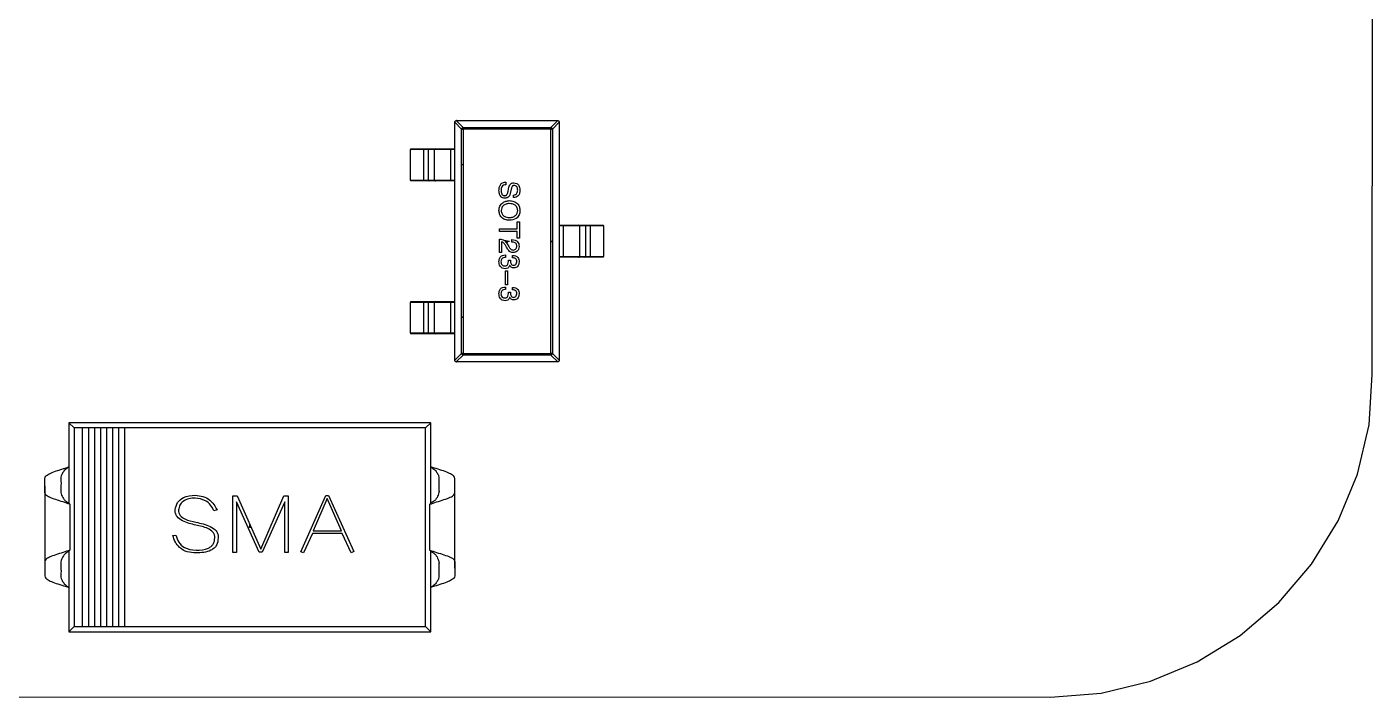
# Model space of a CAD drawing. Header units: millimetres. Extents: x 0 to 841, y 0 to 2287.
# Drawn here: x 352.84 to 386.32, y 286.19 to 302.86 of the extents above; entities that cross this region are included whole.
import ezdxf

# ---------------------------------------------------------------- set-up
doc = ezdxf.new("R2010")
doc.units = ezdxf.units.MM
doc.header["$PDSIZE"] = -1

msp = doc.modelspace()

# ---------------------------------------------------------------- linework, layer by layer
at = {"color": 7, "linetype": 'Continuous', "lineweight": 25}
for p, q in [((386.296, 294.213), (386.315, 339.218)), ((363.646, 300.316), (363.476, 300.486)), ((363.476, 294.566), (363.476, 300.486)), ((363.515, 300.526), (363.686, 300.355)), ((363.516, 300.526), (366.036, 300.526)), ((363.646, 294.736), (363.646, 300.316)), ((363.646, 300.316), (363.686, 300.316)), ((363.686, 300.316), (363.686, 300.355)), ((363.686, 300.355), (365.866, 300.355)), ((363.686, 300.316), (363.686, 294.736)), ((365.866, 300.316), (363.686, 300.316)), ((365.866, 300.355), (366.037, 300.526)), ((365.866, 300.316), (365.866, 300.355)), ((365.866, 294.736), (365.866, 300.316)), ((365.866, 300.316), (365.905, 300.316)), ((366.076, 300.486), (365.905, 300.316)), ((365.905, 300.316), (365.905, 294.736)), ((366.076, 300.486), (366.076, 294.566)), ((362.71, 299.806), (362.376, 299.806)), ((362.376, 299.046), (362.376, 299.806)), ((362.377, 299.826), (362.711, 299.826)), ((362.825, 299.806), (362.71, 299.806)), ((362.71, 299.046), (362.71, 299.806)), ((362.711, 299.826), (362.844, 299.826)), ((362.976, 299.806), (362.825, 299.806)), ((362.825, 299.046), (362.825, 299.806)), ((362.844, 299.826), (362.995, 299.826)), ((363.38, 299.806), (362.976, 299.806)), ((362.976, 299.046), (362.976, 299.806)), ((362.995, 299.826), (363.38, 299.826)), ((363.38, 299.826), (363.38, 299.806)), ((363.38, 299.826), (363.476, 299.826)), ((363.38, 299.046), (363.38, 299.806)), ((363.476, 299.806), (363.38, 299.806)), ((362.376, 299.046), (362.71, 299.046)), ((362.711, 299.026), (362.377, 299.026)), ((362.71, 299.046), (362.825, 299.046)), ((362.844, 299.026), (362.711, 299.026)), ((362.825, 299.046), (362.976, 299.046)), ((362.995, 299.026), (362.844, 299.026)), ((362.976, 299.046), (363.38, 299.046)), ((363.38, 299.026), (362.995, 299.026)), ((363.38, 299.046), (363.38, 299.026)), ((363.38, 299.046), (363.476, 299.046)), ((363.476, 299.026), (363.38, 299.026)), ((364.746, 298.995), (364.746, 298.93)), ((364.803, 298.769), (364.825, 298.873)), ((364.891, 298.851), (364.858, 298.709)), ((364.94, 298.61), (364.94, 298.673)), ((365.027, 298.007), (365.085, 298.007)), ((365.027, 297.838), (365.027, 298.007)), ((365.085, 298.007), (365.085, 297.603)), ((364.585, 297.772), (364.585, 297.838)), ((364.585, 297.838), (365.027, 297.838)), ((365.027, 297.772), (364.585, 297.772)), ((365.027, 297.603), (365.027, 297.772)), ((366.076, 297.926), (366.172, 297.926)), ((366.172, 297.906), (366.076, 297.906)), ((366.172, 297.906), (366.172, 297.926)), ((366.172, 297.926), (366.557, 297.926)), ((366.172, 297.906), (366.172, 297.146)), ((366.576, 297.906), (366.172, 297.906)), ((366.557, 297.926), (366.708, 297.926)), ((366.576, 297.906), (366.576, 297.146)), ((366.727, 297.906), (366.576, 297.906)), ((366.708, 297.926), (366.841, 297.926)), ((366.727, 297.906), (366.727, 297.146)), ((366.842, 297.906), (366.727, 297.906)), ((366.841, 297.926), (367.175, 297.926)), ((366.842, 297.906), (366.842, 297.146)), ((367.176, 297.906), (366.842, 297.906)), ((367.176, 297.906), (367.176, 297.146)), ((364.585, 297.242), (364.585, 297.578)), ((364.642, 297.51), (364.642, 297.242)), ((364.765, 297.376), (364.735, 297.428)), ((364.779, 297.463), (364.817, 297.398)), ((364.899, 297.504), (364.899, 297.567)), ((365.085, 297.603), (365.027, 297.603)), ((364.642, 297.242), (364.585, 297.242)), ((364.735, 297.184), (364.735, 297.121)), ((364.811, 297.053), (364.863, 297.053)), ((364.811, 297.023), (364.811, 297.053)), ((364.863, 297.053), (364.863, 297.02)), ((364.915, 297.113), (364.915, 297.173)), ((366.076, 297.146), (366.172, 297.146)), ((366.172, 297.126), (366.076, 297.126)), ((366.172, 297.146), (366.576, 297.146)), ((366.172, 297.126), (366.172, 297.146)), ((366.557, 297.126), (366.172, 297.126)), ((366.708, 297.126), (366.557, 297.126)), ((366.576, 297.146), (366.727, 297.146)), ((366.841, 297.126), (366.708, 297.126)), ((366.727, 297.146), (366.842, 297.146)), ((367.175, 297.126), (366.841, 297.126)), ((366.842, 297.146), (367.176, 297.146)), ((364.735, 296.793), (364.787, 296.793)), ((364.735, 296.44), (364.735, 296.793)), ((364.787, 296.793), (364.787, 296.44)), ((364.844, 296.924), (364.841, 296.924)), ((364.787, 296.44), (364.735, 296.44)), ((364.735, 296.387), (364.735, 296.324)), ((364.915, 296.316), (364.915, 296.376)), ((362.71, 296.006), (362.376, 296.006)), ((362.376, 295.246), (362.376, 296.006)), ((362.377, 296.026), (362.711, 296.026)), ((362.825, 296.006), (362.71, 296.006)), ((362.71, 295.246), (362.71, 296.006)), ((362.711, 296.026), (362.844, 296.026)), ((362.976, 296.006), (362.825, 296.006)), ((362.825, 295.246), (362.825, 296.006)), ((362.844, 296.026), (362.995, 296.026)), ((363.38, 296.006), (362.976, 296.006)), ((362.976, 295.246), (362.976, 296.006)), ((362.995, 296.026), (363.38, 296.026)), ((363.38, 296.026), (363.476, 296.026)), ((363.38, 296.026), (363.38, 296.006)), ((363.38, 295.246), (363.38, 296.006)), ((363.476, 296.006), (363.38, 296.006)), ((364.811, 296.256), (364.863, 296.256)), ((364.811, 296.226), (364.811, 296.256)), ((364.844, 296.128), (364.841, 296.128)), ((364.863, 296.256), (364.863, 296.223)), ((362.376, 295.246), (362.71, 295.246)), ((362.711, 295.226), (362.377, 295.226)), ((362.71, 295.246), (362.825, 295.246)), ((362.844, 295.226), (362.711, 295.226)), ((362.825, 295.246), (362.976, 295.246)), ((362.995, 295.226), (362.844, 295.226)), ((362.976, 295.246), (363.38, 295.246)), ((363.38, 295.226), (362.995, 295.226)), ((363.38, 295.246), (363.38, 295.226)), ((363.38, 295.246), (363.476, 295.246)), ((363.476, 295.226), (363.38, 295.226)), ((363.476, 294.565), (363.646, 294.736)), ((363.686, 294.696), (363.515, 294.526)), ((363.686, 294.736), (363.646, 294.736)), ((363.686, 294.696), (363.686, 294.736)), ((363.686, 294.736), (365.866, 294.736)), ((365.866, 294.696), (363.686, 294.696)), ((365.905, 294.736), (365.866, 294.736)), ((365.866, 294.696), (365.866, 294.736)), ((366.037, 294.526), (365.866, 294.696)), ((365.905, 294.736), (366.076, 294.565)), ((366.036, 294.526), (363.516, 294.526)), ((386.222, 292.957), (386.296, 294.213)), ((353.88, 293.013), (353.88, 291.011)), ((354.012, 292.881), (353.88, 293.013)), ((362.88, 293.013), (353.88, 293.013)), ((362.748, 292.881), (362.88, 293.013)), ((362.88, 291.011), (362.88, 293.013)), ((385.928, 291.733), (386.222, 292.957)), ((354.012, 292.881), (354.012, 287.946)), ((354.212, 292.881), (354.012, 292.881)), ((354.212, 292.881), (354.212, 287.946)), ((354.372, 292.881), (354.212, 292.881)), ((354.512, 292.881), (354.372, 292.881)), ((354.372, 287.946), (354.372, 292.881)), ((354.672, 292.881), (354.512, 292.881)), ((354.512, 292.881), (354.512, 287.946)), ((354.672, 287.946), (354.672, 292.881)), ((354.812, 292.881), (354.672, 292.881)), ((354.812, 292.881), (354.812, 287.946)), ((354.972, 292.881), (354.812, 292.881)), ((354.972, 287.946), (354.972, 292.881)), ((355.112, 292.881), (354.972, 292.881)), ((355.112, 292.881), (355.112, 287.946)), ((355.272, 292.881), (355.112, 292.881)), ((362.748, 292.881), (355.272, 292.881)), ((355.272, 287.946), (355.272, 292.881)), ((362.748, 287.946), (362.748, 292.881)), ((385.446, 290.57), (385.928, 291.733)), ((353.284, 291.43), (353.284, 289.397)), ((363.477, 289.397), (363.477, 291.43)), ((353.901, 290.983), (353.901, 289.844)), ((357.958, 291.195), (358.066, 291.195)), ((357.958, 289.786), (357.958, 291.195)), ((358.609, 289.794), (358.045, 291.041)), ((358.045, 291.041), (358.045, 289.786)), ((358.066, 291.195), (358.649, 289.863)), ((358.649, 289.863), (359.225, 291.195)), ((359.247, 291.045), (358.682, 289.794)), ((359.225, 291.195), (359.334, 291.195)), ((359.247, 289.786), (359.247, 291.045)), ((359.334, 291.195), (359.334, 289.786)), ((359.644, 289.801), (360.273, 291.202)), ((360.306, 291.125), (359.957, 290.324)), ((360.273, 291.202), (360.339, 291.202)), ((360.657, 290.324), (360.306, 291.125)), ((360.339, 291.202), (360.97, 289.806)), ((362.859, 290.983), (362.88, 291.011)), ((362.859, 289.844), (362.859, 290.983)), ((357.564, 290.845), (357.486, 290.82)), ((359.957, 290.324), (360.657, 290.324)), ((384.788, 289.496), (385.446, 290.57)), ((356.465, 290.205), (356.538, 290.217)), ((359.935, 290.254), (359.718, 289.779)), ((360.677, 290.254), (359.935, 290.254)), ((360.901, 289.779), (360.677, 290.254)), ((353.901, 289.844), (353.88, 289.816)), ((353.88, 289.816), (353.88, 287.813)), ((358.045, 289.786), (357.958, 289.786)), ((358.682, 289.794), (358.609, 289.794)), ((359.334, 289.786), (359.247, 289.786)), ((359.718, 289.779), (359.644, 289.801)), ((360.97, 289.806), (360.901, 289.779)), ((362.88, 287.813), (362.88, 289.816)), ((383.97, 288.538), (384.788, 289.496)), ((383.013, 287.721), (383.97, 288.538)), ((354.012, 287.946), (353.88, 287.813)), ((354.012, 287.946), (354.212, 287.946)), ((354.212, 287.946), (354.372, 287.946)), ((354.372, 287.946), (354.512, 287.946)), ((354.512, 287.946), (354.672, 287.946)), ((354.672, 287.946), (354.812, 287.946)), ((354.812, 287.946), (354.972, 287.946)), ((354.972, 287.946), (355.112, 287.946)), ((355.112, 287.946), (355.272, 287.946)), ((355.272, 287.946), (362.748, 287.946)), ((362.748, 287.946), (362.88, 287.813)), ((353.88, 287.813), (362.88, 287.813)), ((381.939, 287.063), (383.013, 287.721)), ((380.776, 286.581), (381.939, 287.063)), ((378.296, 286.188), (379.551, 286.287)), ((379.551, 286.287), (380.776, 286.581)), ((310.296, 286.213), (378.296, 286.188))]:
    msp.add_line(p, q, dxfattribs=at)
at = {"color": 7, "linetype": 'Continuous'}
for p, q in [((363.684, 299.426), (363.625, 299.426)), ((363.684, 299.426), (363.684, 299.455)), ((364.743, 297.526), (364.743, 297.555)), ((364.743, 297.526), (364.803, 297.526)), ((364.776, 297.526), (364.776, 297.496)), ((364.776, 297.526), (364.835, 297.526)), ((364.776, 297.526), (364.776, 297.496)), ((364.776, 297.526), (364.835, 297.526)), ((365.868, 297.526), (365.868, 297.496)), ((365.868, 297.526), (365.927, 297.526)), ((363.684, 295.626), (363.684, 295.655)), ((363.684, 295.626), (363.625, 295.626)), ((358.384, 290.423), (358.354, 290.423)), ((358.38, 290.413), (358.38, 290.473)), ((358.38, 290.413), (358.38, 290.473)), ((358.38, 290.413), (358.41, 290.413)), ((358.38, 290.413), (358.41, 290.413)), ((358.384, 290.423), (358.384, 290.482))]:
    msp.add_line(p, q, dxfattribs=at)
at = {"color": 7, "linetype": 'Continuous', "lineweight": 25}
for centre, radius, start, end in [((363.687, 300.314), 0.0408, 91.9981, 178.0019), ((365.865, 300.314), 0.0408, 1.9981, 88.0019), ((362.472, 299.811), 0.0965, 171.0448, 182.9634), ((362.806, 299.811), 0.0965, 171.0448, 182.9634), ((362.844, 299.806), 0.0194, 91.8362, 181.7254), ((362.995, 299.806), 0.0194, 91.8362, 181.7254), ((362.472, 299.041), 0.0965, 177.0366, 188.9552), ((362.806, 299.041), 0.0965, 177.0366, 188.9552), ((362.844, 299.045), 0.0194, 178.2746, 268.1638), ((362.995, 299.045), 0.0194, 178.2746, 268.1638), ((366.557, 297.906), 0.0194, 358.2746, 88.1638), ((366.708, 297.906), 0.0194, 358.2746, 88.1638), ((366.746, 297.911), 0.0965, 357.0366, 8.9552), ((367.08, 297.911), 0.0965, 357.0366, 8.9552), ((366.557, 297.145), 0.0194, 271.8362, 1.7254), ((366.708, 297.145), 0.0194, 271.8362, 1.7254), ((366.746, 297.141), 0.0965, 351.0448, 2.9634), ((367.08, 297.141), 0.0965, 351.0448, 2.9634), ((362.472, 296.011), 0.0965, 171.0448, 182.9634), ((362.806, 296.011), 0.0965, 171.0448, 182.9634), ((362.844, 296.006), 0.0194, 91.8362, 181.7254), ((362.995, 296.006), 0.0194, 91.8362, 181.7254), ((362.472, 295.241), 0.0965, 177.0366, 188.9552), ((362.806, 295.241), 0.0965, 177.0366, 188.9552), ((362.844, 295.245), 0.0194, 178.2746, 268.1638), ((362.995, 295.245), 0.0194, 178.2746, 268.1638), ((363.687, 294.737), 0.0408, 181.9981, 268.0019), ((365.865, 294.737), 0.0408, 271.9981, 358.0019)]:
    msp.add_arc(centre, radius, start, end, dxfattribs=at)
for points, knots in [([(363.476, 300.486), (363.477, 300.492), (363.478, 300.503), (363.489, 300.517), (363.502, 300.524), (363.511, 300.525), (363.515, 300.526)], [0, 0, 0, 0, 0.270879, 0.562239, 0.789104, 1, 1, 1, 1]), ([(363.476, 300.486), (363.476, 300.486), (363.476, 300.486), (363.476, 300.486), (363.476, 300.486)], [0, 0, 0, 0, 0.5604225, 1, 1, 1, 1]), ([(363.516, 300.526), (363.516, 300.526), (363.516, 300.526), (363.515, 300.526), (363.515, 300.526)], [0, 0, 0, 0, 0.559524, 1, 1, 1, 1]), ([(366.037, 300.526), (366.036, 300.526), (366.036, 300.526), (366.036, 300.526), (366.036, 300.526)], [0, 0, 0, 0, 0.560423, 1, 1, 1, 1]), ([(366.037, 300.526), (366.042, 300.525), (366.054, 300.523), (366.067, 300.513), (366.074, 300.5), (366.075, 300.491), (366.076, 300.486)], [0, 0, 0, 0, 0.270879, 0.562239, 0.789104, 1, 1, 1, 1]), ([(366.076, 300.486), (366.076, 300.486), (366.076, 300.486), (366.076, 300.486), (366.076, 300.486)], [0, 0, 0, 0, 0.559524, 1, 1, 1, 1]), ([(364.62, 298.944), (364.629, 298.953), (364.647, 298.973), (364.691, 298.994), (364.725, 298.995), (364.746, 298.995)], [0, 0, 0, 0, 0.280017, 0.560188, 1, 1, 1, 1]), ([(364.825, 298.873), (364.83, 298.888), (364.841, 298.919), (364.869, 298.956), (364.907, 298.976), (364.932, 298.978), (364.945, 298.979)], [0, 0, 0, 0, 0.280633, 0.560163, 0.77988, 1, 1, 1, 1]), ([(364.945, 298.979), (364.97, 298.976), (365.018, 298.97), (365.087, 298.907), (365.094, 298.843), (365.098, 298.804)], [0, 0, 0, 0, 0.281149, 0.560398, 1, 1, 1, 1]), ([(364.576, 298.793), (364.577, 298.824), (364.578, 298.878), (364.607, 298.924), (364.62, 298.944)], [0, 0, 0, 0, 0.561832, 1, 1, 1, 1]), ([(364.721, 298.597), (364.704, 298.598), (364.67, 298.601), (364.625, 298.63), (364.584, 298.694), (364.58, 298.752), (364.576, 298.793)], [0, 0, 0, 0, 0.186972, 0.373347, 0.560154, 1, 1, 1, 1]), ([(364.746, 298.93), (364.727, 298.928), (364.688, 298.924), (364.635, 298.874), (364.631, 298.824), (364.628, 298.793)], [0, 0, 0, 0, 0.281068, 0.559952, 1, 1, 1, 1]), ([(364.628, 298.793), (364.63, 298.763), (364.632, 298.726), (364.655, 298.687), (364.671, 298.671), (364.691, 298.662), (364.706, 298.66), (364.713, 298.659)], [0, 0, 0, 0, 0.499082, 0.624446, 0.749632, 0.874738, 1, 1, 1, 1]), ([(364.713, 298.659), (364.72, 298.659), (364.733, 298.658), (364.752, 298.665), (364.767, 298.677), (364.79, 298.71), (364.798, 298.743), (364.803, 298.769)], [0, 0, 0, 0, 0.125132, 0.250051, 0.3751, 0.500419, 1, 1, 1, 1]), ([(364.858, 298.709), (364.853, 298.691), (364.842, 298.657), (364.807, 298.618), (364.764, 298.599), (364.735, 298.597), (364.721, 298.597)], [0, 0, 0, 0, 0.280441, 0.559451, 0.779474, 1, 1, 1, 1]), ([(364.953, 298.911), (364.944, 298.91), (364.926, 298.909), (364.899, 298.888), (364.894, 298.865), (364.891, 298.851)], [0, 0, 0, 0, 0.281065, 0.560857, 1, 1, 1, 1]), ([(365.098, 298.804), (365.097, 298.778), (365.095, 298.725), (365.062, 298.655), (365.002, 298.616), (364.961, 298.612), (364.94, 298.61)], [0, 0, 0, 0, 0.281051, 0.56001, 0.779449, 1, 1, 1, 1]), ([(364.94, 298.673), (364.957, 298.676), (364.991, 298.681), (365.034, 298.728), (365.038, 298.772), (365.041, 298.799)], [0, 0, 0, 0, 0.280336, 0.559431, 1, 1, 1, 1]), ([(365.041, 298.799), (365.04, 298.814), (365.038, 298.844), (365.022, 298.884), (364.989, 298.908), (364.965, 298.91), (364.953, 298.911)], [0, 0, 0, 0, 0.281258, 0.560741, 0.779851, 1, 1, 1, 1]), ([(364.576, 298.289), (364.58, 298.326), (364.588, 298.401), (364.657, 298.486), (364.746, 298.525), (364.804, 298.531), (364.833, 298.535)], [0, 0, 0, 0, 0.280263, 0.55858, 0.778975, 1, 1, 1, 1]), ([(364.833, 298.464), (364.805, 298.461), (364.75, 298.456), (364.678, 298.418), (364.638, 298.355), (364.634, 298.311), (364.631, 298.289)], [0, 0, 0, 0, 0.280886, 0.559907, 0.779495, 1, 1, 1, 1]), ([(364.833, 298.535), (364.871, 298.531), (364.947, 298.523), (365.042, 298.467), (365.091, 298.378), (365.096, 298.319), (365.098, 298.289)], [0, 0, 0, 0, 0.280853, 0.559628, 0.779347, 1, 1, 1, 1]), ([(365.041, 298.289), (365.037, 298.317), (365.03, 298.374), (364.953, 298.451), (364.879, 298.459), (364.833, 298.464)], [0, 0, 0, 0, 0.280748, 0.559819, 1, 1, 1, 1]), ([(364.833, 298.046), (364.796, 298.05), (364.723, 298.059), (364.631, 298.116), (364.585, 298.202), (364.579, 298.26), (364.576, 298.289)], [0, 0, 0, 0, 0.280766, 0.559553, 0.779356, 1, 1, 1, 1]), ([(364.631, 298.289), (364.635, 298.261), (364.643, 298.205), (364.717, 298.129), (364.789, 298.12), (364.833, 298.114)], [0, 0, 0, 0, 0.280824, 0.560143, 1, 1, 1, 1]), ([(364.833, 298.114), (364.861, 298.117), (364.918, 298.122), (364.99, 298.16), (365.032, 298.222), (365.038, 298.267), (365.041, 298.289)], [0, 0, 0, 0, 0.280882, 0.560067, 0.779616, 1, 1, 1, 1]), ([(365.098, 298.289), (365.094, 298.251), (365.086, 298.176), (364.991, 298.067), (364.893, 298.054), (364.833, 298.046)], [0, 0, 0, 0, 0.281135, 0.560381, 1, 1, 1, 1]), ([(364.585, 297.578), (364.607, 297.576), (364.651, 297.573), (364.726, 297.54), (364.759, 297.492), (364.779, 297.463)], [0, 0, 0, 0, 0.281037, 0.561511, 1, 1, 1, 1]), ([(364.735, 297.428), (364.722, 297.448), (364.704, 297.476), (364.669, 297.502), (364.651, 297.507), (364.642, 297.51)], [0, 0, 0, 0, 0.559626, 0.779993, 1, 1, 1, 1]), ([(364.929, 297.242), (364.908, 297.244), (364.865, 297.247), (364.805, 297.298), (364.78, 297.346), (364.765, 297.376)], [0, 0, 0, 0, 0.278936, 0.55895, 1, 1, 1, 1]), ([(364.817, 297.398), (364.832, 297.372), (364.852, 297.337), (364.897, 297.309), (364.92, 297.308), (364.932, 297.307)], [0, 0, 0, 0, 0.559716, 0.780121, 1, 1, 1, 1]), ([(364.899, 297.567), (364.925, 297.565), (364.977, 297.561), (365.041, 297.52), (365.071, 297.459), (365.075, 297.418), (365.076, 297.398)], [0, 0, 0, 0, 0.28072, 0.559084, 0.779116, 1, 1, 1, 1]), ([(365.019, 297.406), (365.018, 297.417), (365.017, 297.439), (365.002, 297.469), (364.963, 297.499), (364.925, 297.502), (364.899, 297.504)], [0, 0, 0, 0, 0.187355, 0.374008, 0.560834, 1, 1, 1, 1]), ([(365.076, 297.398), (365.074, 297.375), (365.069, 297.331), (365.034, 297.276), (364.981, 297.248), (364.946, 297.244), (364.929, 297.242)], [0, 0, 0, 0, 0.280638, 0.559382, 0.779283, 1, 1, 1, 1]), ([(364.932, 297.307), (364.945, 297.309), (364.973, 297.313), (365.004, 297.34), (365.017, 297.373), (365.018, 297.395), (365.019, 297.406)], [0, 0, 0, 0, 0.280293, 0.558564, 0.778935, 1, 1, 1, 1]), ([(364.576, 297.02), (364.577, 297.037), (364.577, 297.068), (364.588, 297.097), (364.593, 297.11)], [0, 0, 0, 0, 0.560492, 1, 1, 1, 1]), ([(364.729, 296.842), (364.705, 296.846), (364.656, 296.852), (364.587, 296.916), (364.58, 296.981), (364.576, 297.02)], [0, 0, 0, 0, 0.28105, 0.560203, 1, 1, 1, 1]), ([(364.593, 297.11), (364.601, 297.124), (364.618, 297.151), (364.67, 297.178), (364.71, 297.182), (364.735, 297.184)], [0, 0, 0, 0, 0.279474, 0.559495, 1, 1, 1, 1]), ([(364.735, 297.121), (364.719, 297.12), (364.687, 297.117), (364.647, 297.093), (364.628, 297.055), (364.626, 297.03), (364.626, 297.017)], [0, 0, 0, 0, 0.280929, 0.559406, 0.779167, 1, 1, 1, 1]), ([(364.626, 297.017), (364.627, 297.002), (364.63, 296.972), (364.652, 296.935), (364.686, 296.915), (364.71, 296.912), (364.721, 296.911)], [0, 0, 0, 0, 0.2808358, 0.559683, 0.7794414, 1, 1, 1, 1]), ([(364.721, 296.911), (364.732, 296.911), (364.752, 296.912), (364.78, 296.927), (364.808, 296.963), (364.81, 296.998), (364.811, 297.023)], [0, 0, 0, 0, 0.18739, 0.374072, 0.56088, 1, 1, 1, 1]), ([(364.863, 297.02), (364.864, 297.007), (364.866, 296.981), (364.883, 296.948), (364.912, 296.93), (364.932, 296.928), (364.943, 296.927)], [0, 0, 0, 0, 0.280943, 0.559927, 0.779511, 1, 1, 1, 1]), ([(364.915, 297.173), (364.939, 297.171), (364.987, 297.168), (365.046, 297.129), (365.073, 297.071), (365.075, 297.033), (365.076, 297.014)], [0, 0, 0, 0, 0.280713, 0.558959, 0.779032, 1, 1, 1, 1]), ([(365.019, 297.017), (365.018, 297.032), (365.016, 297.063), (364.987, 297.097), (364.951, 297.11), (364.927, 297.112), (364.915, 297.113)], [0, 0, 0, 0, 0.2803377, 0.55806, 0.7786715, 1, 1, 1, 1]), ([(364.943, 296.927), (364.955, 296.929), (364.98, 296.933), (365.014, 296.965), (365.017, 296.997), (365.019, 297.017)], [0, 0, 0, 0, 0.281079, 0.560309, 1, 1, 1, 1]), ([(365.076, 297.014), (365.075, 296.994), (365.071, 296.953), (365.043, 296.9), (364.997, 296.87), (364.964, 296.866), (364.948, 296.864)], [0, 0, 0, 0, 0.280832, 0.559816, 0.77948, 1, 1, 1, 1]), ([(364.841, 296.924), (364.837, 296.911), (364.827, 296.885), (364.789, 296.848), (364.752, 296.845), (364.729, 296.842)], [0, 0, 0, 0, 0.281257, 0.561403, 1, 1, 1, 1]), ([(364.948, 296.864), (364.936, 296.865), (364.912, 296.866), (364.881, 296.879), (364.857, 296.899), (364.849, 296.916), (364.844, 296.924)], [0, 0, 0, 0, 0.280228, 0.559846, 0.779841, 1, 1, 1, 1]), ([(364.576, 296.223), (364.577, 296.241), (364.577, 296.272), (364.588, 296.301), (364.593, 296.313)], [0, 0, 0, 0, 0.5604919, 1, 1, 1, 1]), ([(364.593, 296.313), (364.601, 296.327), (364.618, 296.354), (364.67, 296.382), (364.71, 296.385), (364.735, 296.387)], [0, 0, 0, 0, 0.279474, 0.559495, 1, 1, 1, 1]), ([(364.735, 296.324), (364.719, 296.323), (364.687, 296.321), (364.647, 296.297), (364.628, 296.258), (364.626, 296.233), (364.626, 296.221)], [0, 0, 0, 0, 0.2809286, 0.5594057, 0.779167, 1, 1, 1, 1]), ([(364.915, 296.376), (364.939, 296.375), (364.987, 296.371), (365.046, 296.332), (365.073, 296.274), (365.075, 296.237), (365.076, 296.218)], [0, 0, 0, 0, 0.280713, 0.558959, 0.779032, 1, 1, 1, 1]), ([(365.019, 296.221), (365.018, 296.236), (365.016, 296.266), (364.987, 296.3), (364.951, 296.314), (364.927, 296.315), (364.915, 296.316)], [0, 0, 0, 0, 0.280338, 0.55806, 0.778671, 1, 1, 1, 1]), ([(364.729, 296.046), (364.705, 296.049), (364.656, 296.055), (364.587, 296.12), (364.58, 296.184), (364.576, 296.223)], [0, 0, 0, 0, 0.28105, 0.560203, 1, 1, 1, 1]), ([(364.626, 296.221), (364.627, 296.206), (364.63, 296.176), (364.652, 296.138), (364.686, 296.118), (364.71, 296.115), (364.721, 296.114)], [0, 0, 0, 0, 0.2808358, 0.559683, 0.7794414, 1, 1, 1, 1]), ([(364.721, 296.114), (364.732, 296.115), (364.752, 296.116), (364.78, 296.13), (364.808, 296.166), (364.81, 296.201), (364.811, 296.226)], [0, 0, 0, 0, 0.18739, 0.3740717, 0.5608801, 1, 1, 1, 1]), ([(364.841, 296.128), (364.837, 296.114), (364.827, 296.088), (364.789, 296.052), (364.752, 296.048), (364.729, 296.046)], [0, 0, 0, 0, 0.281257, 0.561403, 1, 1, 1, 1]), ([(364.948, 296.068), (364.936, 296.068), (364.912, 296.069), (364.881, 296.082), (364.857, 296.103), (364.849, 296.119), (364.844, 296.128)], [0, 0, 0, 0, 0.280228, 0.559846, 0.779841, 1, 1, 1, 1]), ([(364.863, 296.223), (364.864, 296.21), (364.866, 296.185), (364.883, 296.152), (364.912, 296.133), (364.932, 296.131), (364.943, 296.13)], [0, 0, 0, 0, 0.280943, 0.559927, 0.779511, 1, 1, 1, 1]), ([(364.943, 296.13), (364.955, 296.132), (364.98, 296.136), (365.014, 296.168), (365.017, 296.201), (365.019, 296.221)], [0, 0, 0, 0, 0.281079, 0.560309, 1, 1, 1, 1]), ([(365.076, 296.218), (365.075, 296.197), (365.071, 296.156), (365.043, 296.103), (364.997, 296.074), (364.964, 296.07), (364.948, 296.068)], [0, 0, 0, 0, 0.2808315, 0.5598156, 0.7794796, 1, 1, 1, 1]), ([(363.476, 294.566), (363.476, 294.566), (363.476, 294.565), (363.476, 294.565), (363.476, 294.565)], [0, 0, 0, 0, 0.559524, 1, 1, 1, 1]), ([(363.515, 294.526), (363.51, 294.527), (363.498, 294.528), (363.485, 294.539), (363.477, 294.552), (363.476, 294.561), (363.476, 294.565)], [0, 0, 0, 0, 0.270879, 0.562239, 0.789104, 1, 1, 1, 1]), ([(363.515, 294.526), (363.515, 294.526), (363.516, 294.526), (363.516, 294.526), (363.516, 294.526)], [0, 0, 0, 0, 0.560423, 1, 1, 1, 1]), ([(366.036, 294.526), (366.036, 294.526), (366.036, 294.526), (366.036, 294.526), (366.037, 294.526)], [0, 0, 0, 0, 0.559524, 1, 1, 1, 1]), ([(366.076, 294.565), (366.075, 294.56), (366.074, 294.548), (366.063, 294.535), (366.05, 294.527), (366.041, 294.526), (366.037, 294.526)], [0, 0, 0, 0, 0.270879, 0.562239, 0.789104, 1, 1, 1, 1]), ([(366.076, 294.565), (366.076, 294.565), (366.076, 294.565), (366.076, 294.566), (366.076, 294.566)], [0, 0, 0, 0, 0.560423, 1, 1, 1, 1]), ([(353.901, 290.983), (353.845, 291.003), (353.726, 291.044), (353.544, 291.103), (353.387, 291.156), (353.278, 291.23), (353.276, 291.321), (353.288, 291.45), (353.278, 291.572), (353.277, 291.671), (353.378, 291.737), (353.514, 291.799), (353.691, 291.852), (353.819, 291.894), (353.88, 291.913)], [0, 0, 0, 0, 0.061108, 0.130136, 0.206542, 0.279471, 0.400853, 0.500921, 0.602941, 0.719465, 0.790615, 0.860987, 0.934084, 1, 1, 1, 1]), ([(353.88, 291.913), (353.846, 291.889), (353.78, 291.843), (353.718, 291.762), (353.669, 291.66), (353.684, 291.565), (353.683, 291.462), (353.68, 291.358), (353.671, 291.274), (353.708, 291.189), (353.74, 291.122), (353.798, 291.061), (353.851, 291.029), (353.881, 291.012)], [0, 0, 0, 0, 0.0716088, 0.1366603, 0.2032217, 0.3347693, 0.4964881, 0.6602538, 0.7992485, 0.850859, 0.8938979, 0.9409684, 1, 1, 1, 1]), ([(362.859, 290.983), (362.915, 291.003), (363.034, 291.044), (363.217, 291.103), (363.374, 291.156), (363.482, 291.23), (363.484, 291.321), (363.472, 291.45), (363.483, 291.572), (363.483, 291.671), (363.382, 291.737), (363.246, 291.799), (363.069, 291.852), (362.941, 291.894), (362.88, 291.913)], [0, 0, 0, 0, 0.0611078, 0.1301362, 0.2065419, 0.2794709, 0.4008532, 0.5009215, 0.6029414, 0.7194654, 0.7906149, 0.8609873, 0.9340836, 1, 1, 1, 1]), ([(362.88, 291.913), (362.915, 291.889), (362.98, 291.843), (363.042, 291.762), (363.092, 291.66), (363.076, 291.565), (363.077, 291.462), (363.081, 291.358), (363.089, 291.274), (363.053, 291.189), (363.02, 291.122), (362.962, 291.061), (362.909, 291.029), (362.88, 291.012)], [0, 0, 0, 0, 0.071609, 0.13666, 0.203222, 0.334769, 0.496488, 0.660254, 0.799249, 0.850859, 0.893898, 0.940968, 1, 1, 1, 1]), ([(353.88, 291.011), (353.884, 291.005), (353.891, 290.993), (353.898, 290.986), (353.901, 290.983)], [0, 0, 0, 0, 0.559981, 1, 1, 1, 1]), ([(356.521, 290.846), (356.535, 290.91), (356.563, 291.037), (356.755, 291.186), (356.92, 291.2), (357.021, 291.209)], [0, 0, 0, 0, 0.279792, 0.55905, 1, 1, 1, 1]), ([(357.021, 291.139), (356.969, 291.135), (356.864, 291.128), (356.724, 291.072), (356.63, 290.966), (356.615, 290.884), (356.608, 290.843)], [0, 0, 0, 0, 0.281064, 0.560765, 0.780057, 1, 1, 1, 1]), ([(357.021, 291.209), (357.086, 291.202), (357.215, 291.189), (357.429, 291.082), (357.513, 290.935), (357.564, 290.845)], [0, 0, 0, 0, 0.281159, 0.561636, 1, 1, 1, 1]), ([(357.486, 290.82), (357.461, 290.87), (357.41, 290.97), (357.254, 291.105), (357.109, 291.126), (357.021, 291.139)], [0, 0, 0, 0, 0.28092, 0.5613, 1, 1, 1, 1]), ([(357.038, 290.466), (356.923, 290.492), (356.751, 290.53), (356.579, 290.652), (356.523, 290.758), (356.522, 290.817), (356.521, 290.846)], [0, 0, 0, 0, 0.500677, 0.749958, 0.874961, 1, 1, 1, 1]), ([(356.608, 290.843), (356.608, 290.819), (356.608, 290.77), (356.659, 290.684), (356.803, 290.588), (356.945, 290.556), (357.04, 290.536)], [0, 0, 0, 0, 0.124865, 0.249753, 0.499152, 1, 1, 1, 1]), ([(357.506, 290.145), (357.506, 290.172), (357.507, 290.224), (357.45, 290.316), (357.293, 290.414), (357.14, 290.445), (357.038, 290.466)], [0, 0, 0, 0, 0.124743, 0.249537, 0.499006, 1, 1, 1, 1]), ([(357.04, 290.536), (357.162, 290.51), (357.344, 290.472), (357.529, 290.35), (357.593, 290.24), (357.593, 290.177), (357.593, 290.146)], [0, 0, 0, 0, 0.5008448, 0.7501759, 0.8750637, 1, 1, 1, 1]), ([(357.041, 289.772), (356.968, 289.777), (356.821, 289.786), (356.636, 289.889), (356.519, 290.041), (356.483, 290.151), (356.465, 290.205)], [0, 0, 0, 0, 0.280313, 0.559402, 0.779436, 1, 1, 1, 1]), ([(356.538, 290.217), (356.558, 290.157), (356.6, 290.036), (356.772, 289.869), (356.939, 289.852), (357.041, 289.842)], [0, 0, 0, 0, 0.281247, 0.561298, 1, 1, 1, 1]), ([(357.593, 290.146), (357.586, 290.082), (357.575, 289.986), (357.491, 289.888), (357.332, 289.785), (357.17, 289.778), (357.041, 289.772)], [0, 0, 0, 0, 0.249175, 0.374659, 0.500348, 1, 1, 1, 1]), ([(357.041, 289.842), (357.148, 289.846), (357.283, 289.852), (357.42, 289.932), (357.473, 289.991), (357.503, 290.066), (357.505, 290.119), (357.506, 290.145)], [0, 0, 0, 0, 0.498923, 0.624297, 0.749457, 0.874611, 1, 1, 1, 1]), ([(353.901, 289.844), (353.845, 289.824), (353.726, 289.783), (353.544, 289.724), (353.387, 289.671), (353.278, 289.597), (353.276, 289.506), (353.288, 289.377), (353.278, 289.255), (353.277, 289.156), (353.378, 289.09), (353.514, 289.028), (353.691, 288.975), (353.819, 288.933), (353.88, 288.913)], [0, 0, 0, 0, 0.061108, 0.130136, 0.206542, 0.279471, 0.400853, 0.500921, 0.602941, 0.719465, 0.790615, 0.860987, 0.934084, 1, 1, 1, 1]), ([(353.881, 289.815), (353.851, 289.798), (353.798, 289.766), (353.74, 289.705), (353.708, 289.638), (353.671, 289.553), (353.68, 289.469), (353.683, 289.365), (353.684, 289.262), (353.669, 289.167), (353.718, 289.065), (353.78, 288.984), (353.846, 288.938), (353.88, 288.913)], [0, 0, 0, 0, 0.0590316, 0.1061021, 0.149141, 0.2007515, 0.3397462, 0.5035119, 0.6652307, 0.7967783, 0.8633397, 0.9283912, 1, 1, 1, 1]), ([(362.88, 289.816), (362.876, 289.822), (362.869, 289.834), (362.863, 289.841), (362.859, 289.844)], [0, 0, 0, 0, 0.559982, 1, 1, 1, 1]), ([(362.859, 289.844), (362.915, 289.824), (363.034, 289.783), (363.217, 289.724), (363.374, 289.671), (363.482, 289.597), (363.484, 289.506), (363.472, 289.377), (363.483, 289.255), (363.483, 289.156), (363.382, 289.09), (363.246, 289.028), (363.069, 288.975), (362.941, 288.933), (362.88, 288.913)], [0, 0, 0, 0, 0.061108, 0.130136, 0.206542, 0.279471, 0.400853, 0.500921, 0.602941, 0.719465, 0.790615, 0.860987, 0.934084, 1, 1, 1, 1]), ([(362.88, 289.815), (362.909, 289.798), (362.962, 289.766), (363.02, 289.705), (363.053, 289.638), (363.089, 289.553), (363.081, 289.469), (363.077, 289.365), (363.076, 289.262), (363.092, 289.167), (363.042, 289.065), (362.98, 288.984), (362.915, 288.938), (362.88, 288.913)], [0, 0, 0, 0, 0.0590316, 0.1061021, 0.149141, 0.2007515, 0.3397462, 0.5035119, 0.6652307, 0.7967783, 0.8633397, 0.9283912, 1, 1, 1, 1])]:
    msp.add_open_spline(points, degree=3, knots=knots, dxfattribs=at)
at = {"color": 7, "linetype": 'Continuous'}
for p in [(363.684, 299.426), (364.743, 297.526), (364.776, 297.526), (364.776, 297.526), (365.868, 297.526), (363.684, 295.626), (358.38, 290.413), (358.38, 290.413), (358.384, 290.423)]:
    msp.add_point(p, dxfattribs=at)

doc.saveas('drawing.dxf')
